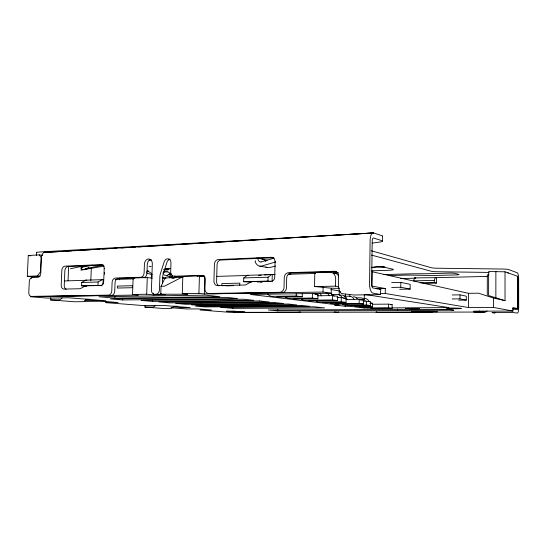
<?xml version="1.0" encoding="UTF-8"?>
<svg xmlns="http://www.w3.org/2000/svg" width="546" height="546" viewBox="0 0 546 546"><rect width="100%" height="100%" fill="white"/><g stroke="black" fill="none" stroke-linecap="round" stroke-linejoin="round"><path stroke-width="0.82" d="M487.278 295.236L487.305 274.836L488.902 274.795M493.536 307.439L493.543 298.041L478.439 293.182L468.529 293.318L372.222 271.744L372.044 286.111L385.326 288.547L385.264 293.495L468.482 307.541L493.536 307.439L512.94 311.077L512.933 307.582L517.628 308.538L517.574 276.29L505.016 271.799L488.643 271.546L488.609 295.557L505.03 300.662L505.016 271.799M495.864 297.884L495.877 271.342M479.176 310.892L479.176 312.005L473.757 311.152L512.94 311.077M459.998 294.86L466.304 296.191L466.291 300.102L459.985 298.867L459.998 294.86L452.19 294.963M468.482 307.541L468.529 293.318M423.191 283.354L436.418 283.081L436.452 277.661L414.653 277.9L413.479 280.862L434.275 280.385L435.38 277.388M436.418 283.081L434.261 282.569L434.275 280.385M399.74 289.291A6.334 0.444 0.6 0 1 401.194 289.25L410.148 289.093L410.189 284.357L400.832 282.378L391.673 282.582M388.431 304.136L392.151 304.648L392.11 308.285L388.39 307.808L388.431 304.136L372.488 304.245M397.413 310.585L453.781 310.183L449.058 309.473L409.985 309.425L268.311 309.978L277.825 310.879L397.413 310.585L397.427 308.975M410.148 289.093L400.784 287.257L400.832 282.378M346.765 304.818A6.361 5.767 -82.4 0 0 349.638 305.651L370.563 305.528L370.611 301.658L363.015 301.099M359.773 306.852A6.163 5.637 -82.4 0 0 361.234 307.05L372.433 306.995L372.481 303.269L370.058 302.941M382.459 236.452A9.985 1.385 0.3 0 0 381.818 235.674L373.676 232.951L45.161 251.665L43.769 252.511A6.572 5.051 84.8 0 0 41.489 257.466L40.773 273.259A3.958 2.771 -82.7 0 1 37.797 277.313L32.241 277.498A3.945 2.75 -83.2 0 0 29.3 281.511L28.788 292.499A3.952 2.757 -83.7 0 0 31.368 296.382L108.436 295.12A4.232 3.167 -83.5 0 0 111.787 290.834L112.107 282.378A4.252 3.194 -82.9 0 1 115.472 278.05L140.602 277.272A4.341 3.331 -82.1 0 0 144.11 272.836L144.417 264.175A5.091 3.924 -81.4 0 1 148.546 258.947A5.091 3.924 -81.4 0 1 152.32 263.841L151.419 290.035A4.402 3.426 -83.3 0 0 154.695 294.355A9.999 7.78 -82.8 0 0 156.736 294.171A4.409 3.433 -83.2 0 0 159.446 289.871L159.889 276.672A8.873 6.961 -82.2 0 1 160.408 273.655L164.141 261.882A4.484 3.515 -81.1 0 1 168.175 258.845A4.484 3.515 -81.1 0 1 170.959 263.117L170.673 271.915A4.464 3.522 -81.7 0 0 174.058 276.235L201.638 275.375A4.566 3.686 -82.1 0 1 205.221 279.825L204.955 288.957A4.6 3.74 -82.8 0 0 208.565 293.475L279.743 292.301A4.859 4.177 -81.9 0 0 284.05 287.367L284.254 277.655A4.887 4.218 -80.5 0 1 288.581 272.679L334.207 271.26A5.051 4.511 -78.8 0 1 337.96 273.403L338.588 274.467L338.424 284.589A8.374 3.645 88.8 0 0 341.98 293.577L353.897 294.997L380.344 294.581L380.733 289.503M382.48 240.998L382.534 236.056M359.2 299.331L363.663 299.959L363.609 303.972L359.145 303.392L359.2 299.331L345.925 299.467M388.39 307.808L364.1 307.992L364.121 306.34M364.223 298.887L364.278 294.744L369.362 294.676M370.563 305.528L366.339 304.989L366.393 301.071M338.5 286.636L335.531 286.138L335.647 278.713A6.743 6.006 -79.4 0 0 329.709 272.161L314.803 272.611L314.551 286.561C322.945 287.114 331.265 288.773 339.742 288.213M308.374 300.641A7.03 6.183 -82.2 0 0 309.971 300.866L337.626 300.6L337.694 296.301L332.569 295.577L317.349 295.782M339.196 295.017L339.264 290.854L330.842 289.544M341.284 297.577L346.109 298.252L346.041 302.388L341.223 301.767L341.284 297.577L337.025 297.631M364.1 307.992L349.672 306.279L345.29 306.306L345.318 304.688M345.441 296.615L345.475 294.192M349.815 296.56L349.843 294.936M317.902 298.778L317.984 294.342L312.414 293.564L312.332 298.068L317.902 298.778L294.833 299.037A7.282 6.334 -82.2 0 1 293.195 298.812M331.285 288.37L331.204 293.236L323.027 292.035L323.116 287.073M337.626 300.6L332.494 299.931L332.569 295.577M276.87 296.84A7.562 6.491 -82.1 0 0 278.549 297.072L302.211 296.771L302.272 293.7M302.211 296.771L296.205 296L296.253 293.666M270.447 281.47L267.956 281.088L268.045 277.245L271.437 274.597L274.788 274.658M272.106 281.722L272.263 274.734M277.825 310.879L277.853 309.398M232.705 308.347L220.516 307.289L313.95 306.791L324.611 307.937L232.705 308.347L232.746 306.736M239.762 285.305L239.817 283.135L221.853 283.572L221.799 285.708L233.231 285.456M251.276 282.234L243.666 281.702L243.762 277.921L247.27 275.32L274.918 274.467M204.347 293.953L198.915 293.352L199.433 275.976L204.852 276.747L204.347 293.953L323.027 292.035M201.065 305.603L191.462 304.77L288.404 304.04L296.867 304.955L201.065 305.603L201.112 304.02M182.971 277.402L165.076 277.934L161.036 286.268L160.77 294.212L187.824 294.219L182.289 293.632L182.828 276.481M170.011 277.443L170.093 274.911L171.649 274.563M172.345 276.938L172.399 275.239M152.518 301.399L141.045 300.402L243.543 299.222L253.808 300.327L152.518 301.399L152.566 299.918M160.77 294.212L165.458 294.683L153.358 294.881L153.412 293.236M162.49 283.613L162.708 277.04A8.832 6.948 -82.2 0 1 163.22 274.037L166.939 262.326A4.464 3.508 -81.1 0 1 169.622 259.391M105.924 300.996L105.863 302.641L118.182 302.518L99.829 301.051L84.726 300.989L105.426 300.75L68.946 297.788L47.741 298.102L30.501 296.751L138.329 295.011L132.535 294.458L133.135 278.003L134.78 278.207M173.273 306.845A5.269 4.15 -84.2 0 1 170.27 308.401L162.824 308.435L144.895 307.077L144.949 305.46M153.358 294.881L146.69 294.226L147.27 277.573L118.4 278.405A4.232 3.187 -82.9 0 0 115.049 282.705L114.728 291.12A4.211 3.16 -83.5 0 1 111.391 295.386L34.466 296.628A3.931 2.75 -83.7 0 1 33.756 296.505M114.844 298.13L219.963 296.69L205.555 295.14L98.928 296.751L114.844 298.13L114.906 296.553M119.431 279.805L119.499 278.146M122.652 299.959L237.469 298.566L226.474 297.386L110.319 298.915L122.652 299.959L122.72 298.266M102.184 279.675L85.804 280.166L81.682 282.473L81.545 285.776L97.98 285.36L98.109 282.009L102.184 279.675L103.167 279.784L102.989 284.357M104.477 274.208L104.545 272.522M90.827 280.548L91.332 267.95M68.038 280.603L68.646 266.271M85.961 299.85A6.095 4.457 -83.8 0 1 82.719 301.672L74.727 301.761L50.642 299.938L50.737 297.679M31.347 278.419L31.422 276.747L39.858 276.453M36.445 255.501L36.589 252.409M31.422 276.747L27.3 276.31L28.269 255.487L39.332 254.886L42.704 255.357M171.669 277.498L172.283 276.187A2.457 1.126 47.4 0 1 172.734 275.771M151.768 275.594L151.222 277.846A2.771 1.795 -71.6 0 1 152.034 276.761M103.638 265.09L88.732 267.97L83.429 269.642L81.777 269.499L81.115 268.837L82.357 267.137L92.342 265.192M27.3 276.31L37.442 275.948L40.418 271.894L41.08 257.412L39.332 254.886M172.188 278.05L172.529 277.709A2.457 1.126 47.4 0 1 172.229 276.385A2.471 2.082 14.2 0 0 171.621 277.859M166.96 275.955L168.537 274.529A8.825 6.961 -82.5 0 1 170.318 273.341M173.451 277.996L175.007 276.61M81.17 267.895A4.539 0.737 -2 0 1 81.627 267.315L82.357 267.137C78.412 270.686 86.937 269.512 88.732 267.97L87.79 268.12L88.254 268.086M181.436 277.45L164.517 286.186L161.036 286.268M85.299 269.164L88.732 267.97M82.357 267.137L81.218 267.881L81.115 268.837M261.111 261.95L274.188 258.101M275.696 261.964L261.807 266.004A7.057 5.665 -80.4 0 1 256.49 264.046L255.978 263.336A4.197 1.379 43.5 0 1 255.671 260.851M164.844 269.158L167.642 268.373L170.454 268.591M163.875 269.683L166.51 268.939L169.158 269.151M163.752 269.922L166.325 269.205L168.912 269.41M163.684 271.526L165.861 270.925L168.052 271.103M323.055 272.693L327.115 271.594M197.236 276.276L199.338 275.71L201.454 275.887M335.067 273.212L337.496 272.556M45.113 251.679L37.633 252.17A4.081 0.403 3.1 0 0 36.78 252.525M275.607 266.052L269.854 267.479A6.934 6.143 -77.2 0 1 265.772 266.919M371.3 267.813L376.269 266.653L379.286 266.612A4.948 0.491 0.5 0 1 382.357 266.762L392.71 269.178A9.685 0.928 0.5 0 1 387.414 270.338L371.444 270.823M70.386 268.769L85.388 265.547M80.869 270.168L104.238 266.052M372.399 243.079L379.968 242.021A9.985 1.324 0.4 0 0 381.756 240.629L373.614 238.022A3.413 1.358 87.5 0 0 372.201 240.977L371.649 284.323A3.426 1.372 88.8 0 0 372.986 287.995L380.378 289.312A5.051 0.355 0.7 0 1 379.757 289.66M258.633 275.423L261.179 275.211M264.578 274.931L266.277 274.788A10.661 0.921 1.3 0 1 269.001 274.645M372.788 232.937L43.769 252.511L63.329 251.351M65.029 251.249L71.826 250.846M74.379 250.696L90.534 249.734M92.233 249.638L99.891 249.181M102.436 249.031L107.542 248.73M111.794 248.478L116.892 248.171M121.144 247.918L126.249 247.618M130.501 247.365L135.599 247.065M138.152 246.915L373.676 232.951A8.538 3.392 87.5 0 0 370.127 240.336L369.56 283.927A8.559 3.426 88.8 0 0 372.918 293.12L380.678 294.506M149.106 260.149L151.665 260.032M168.687 259.261L170.386 259.186M102.505 265.083L67.957 266.557A4.04 2.907 -82.5 0 0 64.872 270.693L64.237 285.415A4.047 2.914 -83.3 0 0 66.237 289.257M273.512 257.773L220.966 260.019A4.593 3.761 -80.5 0 0 217.069 264.735L216.598 281.477A4.6 3.774 -82 0 0 219.274 285.838M371.492 267.315L384.937 266.871M204.34 275.764L176.836 276.61A4.436 3.508 -81.7 0 1 175.095 276.071M336.438 271.717L290.991 273.109A4.859 4.204 -80.5 0 0 286.684 278.057L286.479 287.722A4.832 4.163 -81.9 0 1 282.186 292.622L211.247 293.768M64.196 280.951L86.8 280.275L85.804 280.166M115.083 279.429L133.804 278.87M216.728 276.392L247.27 275.477M288.288 274.256L315.281 273.45M338.513 272.754L333.456 272.904A6.675 5.965 -79.4 0 1 338.609 276.085M162.783 278.153L166.011 278.057L165.076 277.934M81.682 282.473L98.109 282.009M243.762 277.921L268.045 277.245M383.947 274.583L409.418 273.874A29.088 2.525 0.3 0 1 416.721 273.764L423.573 273.737A27.682 2.58 0.3 0 0 430.125 273.642L449.283 273.116A4.737 0.423 0.1 0 1 455.262 273.403L458.79 274.413A4.682 0.416 0.1 0 1 455.719 274.925L437.592 275.396A18.68 1.679 0.2 0 1 428.985 275.43L410.128 275.116A11.166 0.976 0.4 0 0 404.818 275.136L388.697 275.566M243.666 281.702L267.956 281.088M257.248 282.002L262.216 281.879M400.464 278.549L415.793 278.167L414.653 277.9M436.452 277.661L487.694 276.399M260.442 282.009L262.107 281.968M226.153 285.838L232.903 285.688M420.12 282.869L434.261 282.569M314.551 286.561L335.531 286.138M391.625 287.428L400.784 287.257M376.146 288.711L385.326 288.547M132.535 294.458L146.69 294.226M182.289 293.632L198.915 293.352M331.204 293.236L250.368 294.458L339.039 305.009L334.568 305.043L345.29 306.306M315.513 294.376L317.984 294.342M380.255 293.564L385.264 293.495M331.354 294.526L337.114 294.444A6.402 5.747 -82.9 0 1 342.062 297.577M339.946 295.113L341.578 295.093A6.327 5.699 -82.9 0 1 346.492 298.191L347.099 299.392M296.205 296L272.317 296.321A7.664 6.552 -82.1 0 1 267.738 294.151M85.626 299.297L89.762 299.242M50.642 299.938L58.75 299.829A6.32 4.518 -83.8 0 0 62.046 297.939M344.062 296.26L349.147 296.198A6.204 5.617 -83 0 1 353.992 299.235M377.423 266.625L383.654 266.953M312.332 298.068L289.046 298.341A7.385 6.395 -82.2 0 1 284.971 296.669M356.313 297.891L360.462 297.843A6.013 5.494 -83.1 0 1 365.199 300.798M343.577 298.28L346.109 298.252M332.494 299.931L304.593 300.218A7.118 6.238 -82.2 0 1 301.488 299.297M452.17 298.942L459.985 298.867M360.264 299.993L363.663 299.959M458.626 300.17L466.291 300.102M341.223 301.767L319.069 301.965A6.88 6.088 -82.3 0 1 316.038 301.071M346.041 302.388L324.092 302.573A6.791 6.04 -82.3 0 1 322.529 302.354M359.145 303.392L332.582 303.596A6.648 5.951 -82.3 0 1 329.627 302.73M370.079 303.289L372.481 303.269M363.609 303.972L337.285 304.163A6.572 5.897 -82.3 0 1 335.756 303.951M390.486 304.661L392.151 304.648M173.553 306.258L177.737 306.231M366.339 304.989L345.236 305.125A6.436 5.815 -82.4 0 1 342.342 304.279M144.895 307.077L152.464 307.029A5.433 4.225 -84.1 0 0 155.521 305.419M392.124 307.876L449.024 307.63L366.079 294.628M392.11 308.285L372.133 308.367A5.986 5.508 -82.5 0 1 369.389 307.582M512.612 308.551L517.628 308.538M489.196 272.42L437.455 271.751A7.296 0.682 0.1 0 1 431.367 271.287L371.403 255.071M512.687 309.05L517.362 309.623A2.286 0.539 89.2 0 0 517.895 307.453L517.847 278.644A2.273 0.539 88.7 0 0 517.301 276.194M149.065 266.332L151.187 266.503M105.863 302.641L143.496 305.583L163.254 305.439L190.24 307.63L171 307.732L186.787 308.968L198.239 308.92L211.343 309.964L200.054 309.998L230.023 312.346L483.538 312.053A3.344 3.317 -65.5 0 0 485.449 311.445M81.545 285.776L86.555 286.281M97.98 285.36L102.102 285.797M37.442 275.948L39.906 276.221M372.433 306.995L368.393 306.49L357.098 306.552A6.238 5.678 -82.4 0 1 354.272 305.733M147.27 277.573L152.259 278.207M168.045 274.495L171.389 274.952M28.269 255.487L30.767 255.828M338.916 291.564L340.561 291.817M247.27 275.32L248.116 275.457M259.773 266.141L267.069 267.451M256.504 257.999L258.162 258.326M260.64 258.818L267.253 260.128M493.543 298.041L505.03 300.662M371.205 250.744L431.395 267.738A7.296 0.71 0.1 0 0 437.476 268.223L502.764 269.035A7.351 0.682 -0.3 0 1 508.531 269.519L517.301 272.795A5.692 1.345 88.7 0 1 518.652 278.924L518.7 307.623A5.706 1.351 89.2 0 1 517.362 313.042L512.694 312.517L491.973 312.626L494.485 313.063A5.624 1.474 89.2 0 0 495.222 312.428M162.169 277.539L164.612 278.289M174.324 278.283L163.977 274.836M146.867 273.116L152.293 274.815M143.018 277.156L145.345 277.9M171.635 274.297L169.669 272.918A8.927 7.002 -82.5 0 0 162.681 273.177M174.256 276.126L176.221 277.505M147.249 270.495L151.877 273.792M321.451 295.891L320.816 294.615A6.75 5.965 -82.8 0 0 319.881 293.229M353.344 296.806A6.136 5.569 -83 0 1 357.275 298.553M325.812 292.779A6.607 5.876 -82.8 0 1 329.354 295.802M330.562 293.468A6.532 5.829 -82.8 0 1 334.07 296.464M364.407 298.416A5.951 5.453 -83.1 0 1 369.11 301.344M368.25 307.896A6.047 5.556 -82.5 0 1 365.479 307.105M172.195 277.552A2.443 1.925 -82.2 0 1 172.311 276.986M172.393 276.754A2.443 1.925 -82.2 0 1 172.761 276.085M171.676 277.661A2.464 2.082 14.2 0 1 172.283 276.187M172.161 278.091A2.464 1.037 -27.8 0 1 172.529 277.709M146.485 272.195A9.084 7.03 -82.5 0 1 148.294 270.966M234.814 312.128A2.791 2.321 -84.7 0 0 235.968 312.503L299.372 312.421A2.928 2.559 -84.6 0 0 300.662 312.032M432.145 312.155A3.215 3.085 -82.6 0 1 431.347 312.264L377.941 312.326A3.099 2.867 -84 0 1 376.515 311.916M474.228 311.766A3.31 3.269 -74.3 0 0 475.866 312.21L484.452 312.196A3.331 3.31 -64.1 0 0 487.087 310.892M334.848 311.978A3.003 2.696 -84.4 0 0 336.193 312.38A6.825 6.129 -83.7 0 0 337.79 312.271A3.01 2.703 -84.4 0 0 338.452 311.971M299.242 311.902A2.935 2.559 -84.6 0 1 297.952 312.298M234.411 312.38A2.798 2.327 -84.7 0 1 233.258 312.005M376.713 312.189A3.105 2.873 -84 0 1 375.969 312.087M431.067 312.012A3.221 3.092 -82.6 0 1 430.262 312.121M474.924 312.059A3.324 3.283 -74.7 0 1 473.28 311.616M334.159 312.141A3.017 2.703 -84.4 0 0 334.855 312.244A6.852 6.149 -83.7 0 0 336.466 312.141M507.753 272.884A7.351 0.655 -0.2 0 1 508.538 273.055M289.182 274.235A6.497 0.573 1.2 0 1 290.759 274.331M150.348 259.623A5.064 3.918 -81.4 0 0 147.27 264.598L146.97 273.218A4.32 3.324 -82.1 0 1 143.468 277.634M155.842 294.082A4.382 3.413 -83.3 0 0 157.535 294.642A9.951 7.76 -82.8 0 0 159.575 294.458A4.382 3.419 -83.3 0 0 161.152 293.298M261.111 261.95A2.826 2.266 -80.4 0 1 258.94 261.118L258.579 260.585A4.197 1.406 45 0 1 258.702 258.074L262.08 258.743A4.163 1.392 45.1 0 1 265.868 261.5M322.522 271.526A3.638 1.065 46.3 0 1 323.689 272.666M315.199 273.389A3.658 1.051 44.8 0 1 315.329 272.29M275.068 261.889L274.727 277.279A3.856 3.29 -80.8 0 1 271.328 281.21L252.225 281.688A4.757 3.999 -82.2 0 0 250.525 282.173L246.362 284.541A4.723 3.952 -81.6 0 1 244.676 285.019L217.595 285.626A4.627 3.788 -82 0 1 213.936 281.115L214.407 264.284A4.621 3.774 -80.5 0 1 218.325 259.541L271.048 257.268A4.812 4.095 -79.1 0 1 275.068 261.889M132.514 285.722L132.446 287.715L117.342 288.049L117.417 286.084L132.514 285.722M104.204 268.646L103.713 281.21A4.197 3.112 -82.9 0 1 100.416 285.483L85.995 285.845A4.15 3.037 -83.5 0 0 84.848 286.165L80.815 288.418A4.122 3.003 -83.2 0 1 79.675 288.738L63.95 289.093A4.068 2.921 -83.3 0 1 61.2 285.114L61.834 270.325A4.061 2.914 -82.4 0 1 64.933 266.168L101.235 264.598A4.191 3.105 -82.1 0 1 104.204 268.646M405.501 308.415L413.261 308.893L419.717 308.626L405.501 308.415M259.48 300.935L158.872 301.945L169.663 302.88L269.089 301.965L259.48 300.935M274.406 302.539L175.648 303.399L185.817 304.286L283.415 303.508L274.406 302.539M301.563 305.46L195.55 306.135L204.736 306.913L309.534 306.313L301.563 305.46M233.804 311.165L226.57 311.179L237.803 312.08L244.936 312.066L233.804 311.165M434.398 311.377L411.418 311.418L414.489 311.807L437.291 311.773L434.398 311.377M448.921 308.599A7.446 0.341 0.6 0 0 461.254 308.558A7.446 0.341 0.6 0 0 451.815 308.053A7.446 0.341 0.6 0 0 448.921 308.599"/></g></svg>
